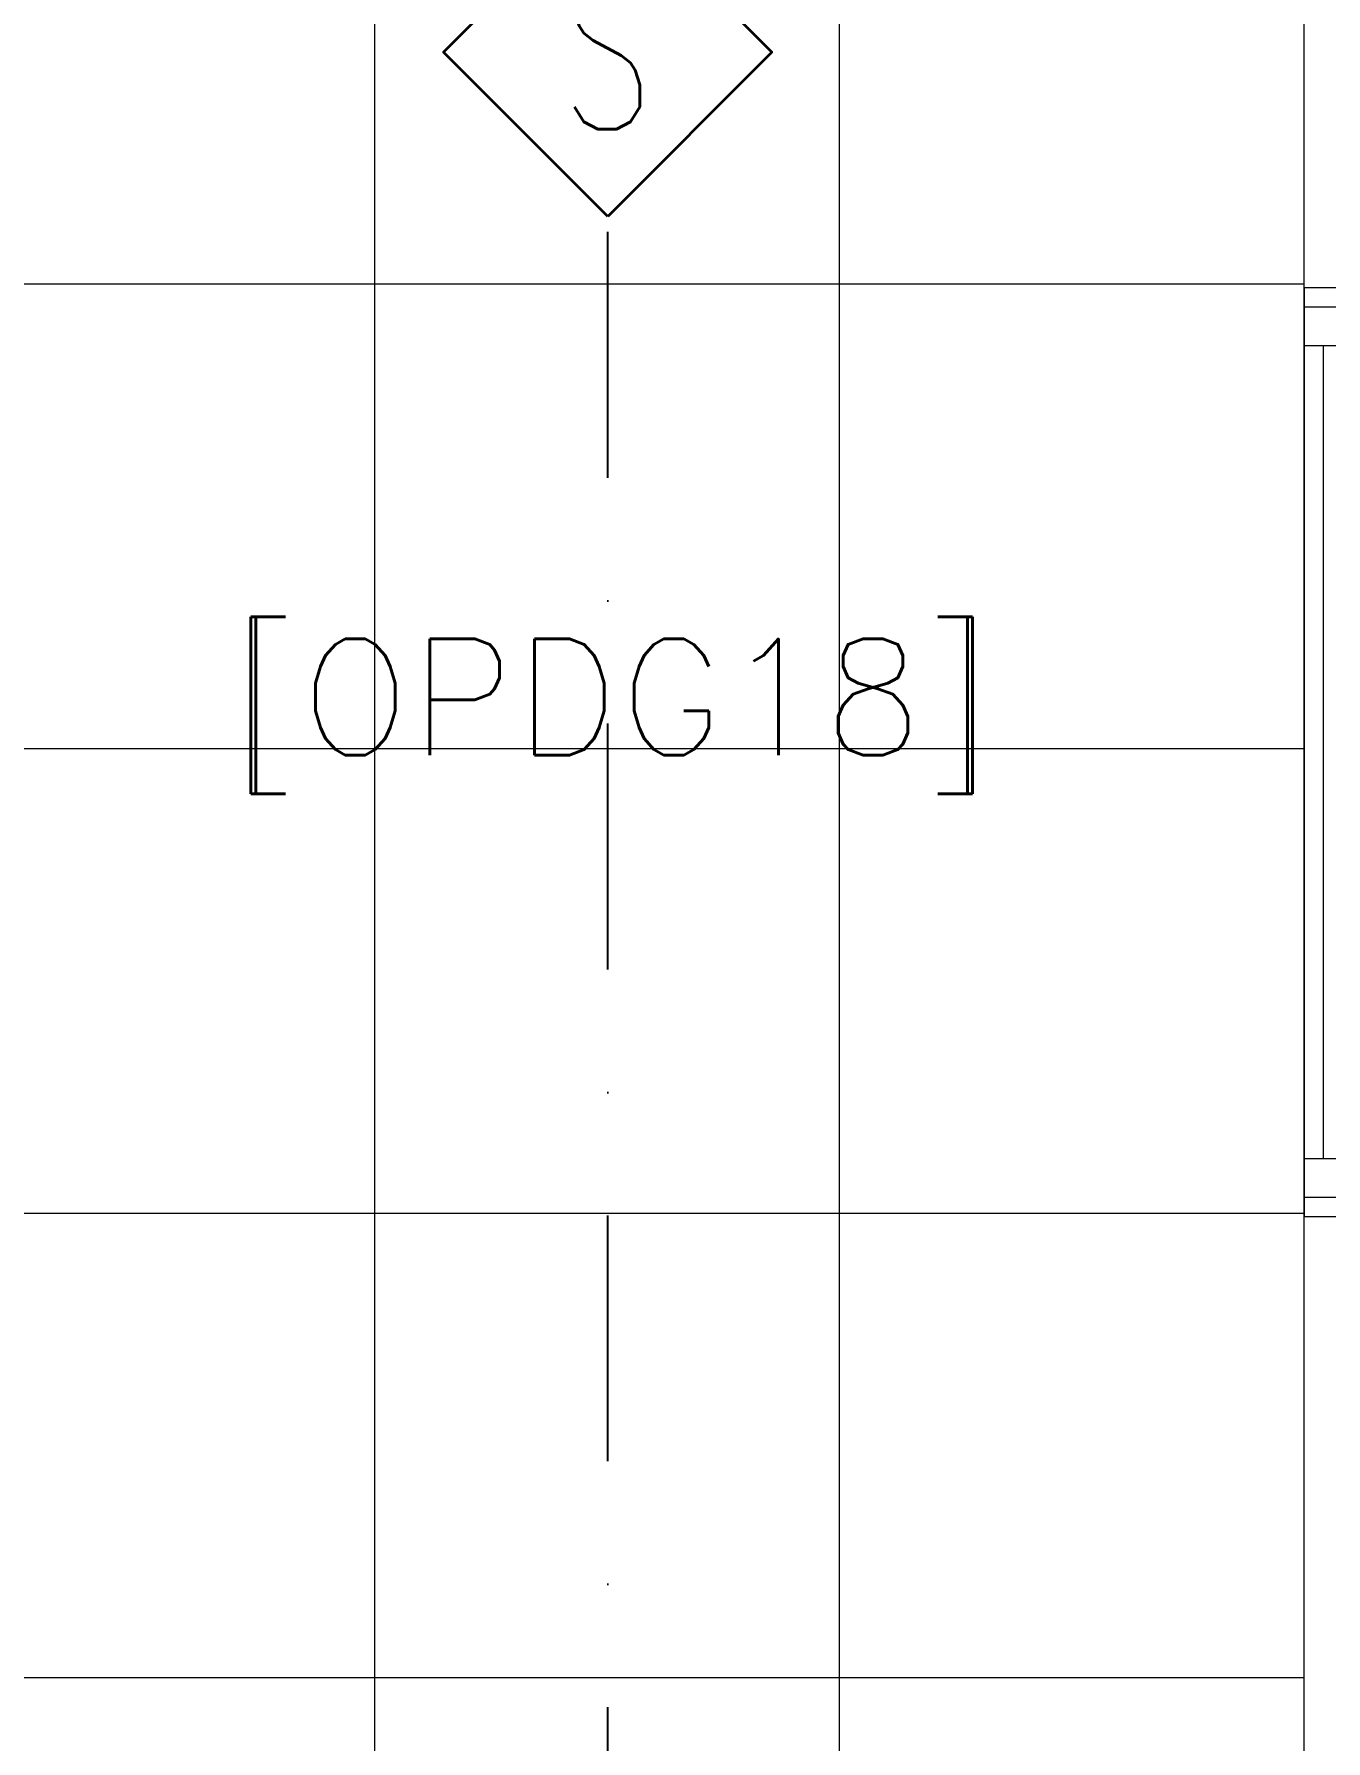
# Model space of a CAD drawing. Header units: inches. Extents: x -246178 to 57169, y -29325 to 19878.
# Drawn here: x 17958 to 19626, y -10029 to -7825 of the extents above; entities that cross this region are included whole.
import ezdxf
from ezdxf.enums import TextEntityAlignment as Align

# ---------------------------------------------------------------- set-up
doc = ezdxf.new("R2010")
doc.units = ezdxf.units.IN
doc.header["$LTSCALE"] = 25
doc.header["$MEASUREMENT"] = 0
doc.linetypes.add('DASHDOT', pattern=[25.4, 12.7, -6.35, 0, -6.35])
doc.layers.get('0').update_dxf_attribs({"color": 8})
for name, color, linetype, lineweight in [('00-Ground Floor$0$72_EGR_BASE_TEXT', 252, 'Continuous', 5), ('00-Ground Floor$0$Aluminum', 251, 'Continuous', 5), ('00-Ground Floor$0$Frame', 252, 'Continuous', 9), ('00-Ground Floor$0$Walls', 251, 'Continuous', 5), ('E-LITE-CLNG-CNDT', 6, 'DASHDOT', 35), ('F-ALRM-CLNG @ 100', 33, 'Continuous', 35), ('F-ALRM-CLNG-CNDT', 51, 'DASHDOT', 25)]:
    doc.layers.add(name, color=color, linetype=linetype, lineweight=lineweight)
doc.styles.add('00-Ground Floor$0$SIMPLEX', font='SIMPLEX.shx', dxfattribs={"height": 150})
doc.styles.add('DC_Simplex', font='SIMPLEX.shx', dxfattribs={"width": 0.7})

# ---------------------------------------------------------------- blocks, each defined once
blk = doc.blocks.new('00-Ground Floor$0$A$C37be4daf')
at = {"layer": '00-Ground Floor$0$Aluminum'}
for p, q in [((1416, 598.2), (216, 598.2)), ((241, 498.2), (241, 598.2)), ((291, 548.2), (291, 598.2)), ((1341, 548.2), (1341, 598.2)), ((1391, 498.2), (1391, 598.2)), ((291, 573.2), (1341, 573.2)), ((1391, 548.2), (241, 548.2)), ((1416, 498.2), (216, 498.2))]:
    blk.add_line(p, q, dxfattribs=at)
at = {"layer": '00-Ground Floor$0$Walls'}
for p, q in [((216, 498.2), (216, 598.2)), ((1416, 498.2), (1416, 598.2))]:
    blk.add_line(p, q, dxfattribs=at)
blk = doc.blocks.new('00-Ground Floor$0$A$C5BC24B0F')
at = {"color": 254, "linetype": 'Continuous'}
for p, q in [((18397.7, -12867.4), (18397.7, -2747.4)), ((18997.7, -12867.4), (18997.7, -2747.4)), ((19597.7, -12867.4, 0), (19597.7, -2747.4, 0)), ((17797.7, -8147.4), (19597.7, -8147.4)), ((17797.7, -8747.4), (19597.7, -8747.4)), ((17797.7, -9347.4), (19597.7, -9347.4)), ((17797.7, -9947.4), (19597.7, -9947.4))]:
    blk.add_line(p, q, dxfattribs=at)
blk = doc.blocks.new('00-Ground Floor$0$A$Ce9e1c4c3')
at = {"layer": '00-Ground Floor$0$Frame'}
blk.add_blockref('00-Ground Floor$0$A$C5BC24B0F', (-100000, 0), dxfattribs=at)
blk = doc.blocks.new('00-Ground Floor')
at = {"layer": '00-Ground Floor$0$Walls'}
blk.add_line((19597.7, -10157.4, 0), (19597.7, -7537.4, 0), dxfattribs=at)
at = {"color": 254}
blk.add_blockref('00-Ground Floor$0$A$Ce9e1c4c3', (100000, 0), dxfattribs=at)
at = {"rotation": 90}
blk.add_blockref('00-Ground Floor$0$A$C37be4daf', (20196, -9568.4, 0), dxfattribs=at)
at = {"layer": '00-Ground Floor$0$72_EGR_BASE_TEXT', "insert": (18703.5, -8605.9, 0), "char_height": 150, "attachment_point": 2, "style": '00-Ground Floor$0$SIMPLEX'}
blk.add_mtext('[OPDG18]', dxfattribs=at)
blk = doc.blocks.new('A$C5CF53093')
blk.add_lwpolyline([(0, -212.1), (-212.1, 0), (0, 212.1), (212.1, 0)], close=True)
blk = doc.blocks.new('*U12')
at = {"xscale": 0.01, "yscale": 0.01, "zscale": 0.01}
blk.add_blockref('A$C5CF53093', (0.007, -0.007), dxfattribs=at)
at = {"color": 6, "style": 'DC_Simplex', "width": 0.7, "flags": 8}
blk.add_attdef('TYPE', text='', height=2, rotation=360, dxfattribs=at).set_placement((0, 0), align=Align.MIDDLE_CENTER)

msp = doc.modelspace()

# ---------------------------------------------------------------- linework, layer by layer
at = {"layer": 'F-ALRM-CLNG-CNDT', "elevation": 0}
msp.add_lwpolyline([(16160.6, -11013.1), (18623.4, -11013.1, 0.414214), (18698.4, -10938.1), (18698.4, -8060.3)], format="xyb", dxfattribs=at)

# ---------------------------------------------------------------- block references
at = {"layer": 'E-LITE-CLNG-CNDT'}
msp.add_blockref('00-Ground Floor', (0, 0), dxfattribs=at)
at = {"layer": 'F-ALRM-CLNG @ 100', "xscale": 100, "yscale": 100, "zscale": 100}
msp.add_blockref('*U12', (18697.7, -7847.4), dxfattribs=at).add_auto_attribs({'TYPE': 'S'})

doc.saveas('drawing.dxf')
